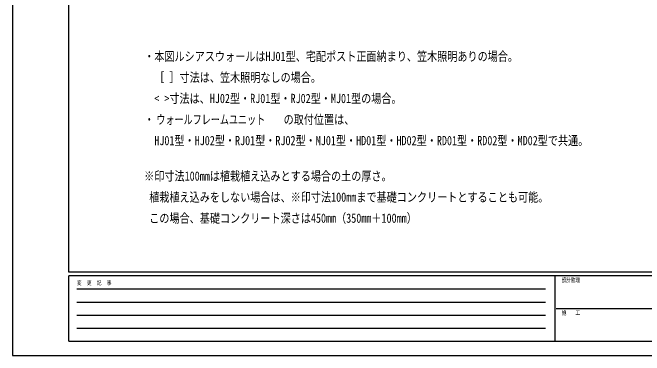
# Model space of a CAD drawing. Units: millimetres, scale not verified. Extents: x -10512 to 10513, y -7425 to 7425.
# Drawn here: x -10512 to -2066, y -7425 to -2845 of the extents above; entities that cross this region are included whole.
import ezdxf
from ezdxf.enums import TextEntityAlignment as Align

# ---------------------------------------------------------------- set-up
doc = ezdxf.new("R2010")
doc.units = ezdxf.units.MM
doc.header["$LTSCALE"] = 40
doc.layers.add('0-1_USER1', color=3, linetype='Continuous')
doc.layers.add('0-6_YKK_ZWAK', color=7, linetype='Continuous')
doc.styles.add('ＭＳ ゴシック', font='')
doc.styles.get('ＭＳ ゴシック').set_extended_font_data('MS Gothic')

msp = doc.modelspace()

# ---------------------------------------------------------------- linework, layer by layer
at = {"layer": '0-6_YKK_ZWAK'}
for p, q in [((-9762.25, -6312.6), (-9762.25, 6937.4)), ((9737.75, -6312.6), (-9762.25, -6312.6)), ((-3262.25, -6362.6), (-9762.25, -6362.6)), ((-9762.25, -7237.6), (-9762.25, -6362.6)), ((-3262.25, -6362.6), (-3262.25, -7237.6)), ((-12.25, -6362.6), (-3262.25, -6362.6)), ((-9656, -6537.6), (-3387.25, -6537.6)), ((-9656, -6712.6), (-3387.25, -6712.6)), ((-3243.5, -6800.1), (-12.25, -6800.1)), ((-9656, -6887.6), (-3387.25, -6887.6)), ((-9656, -7062.6), (-3387.25, -7062.6)), ((-9762.25, -7237.6), (-3262.25, -7237.6)), ((-3262.25, -7237.6), (-12.25, -7237.6))]:
    msp.add_line(p, q, dxfattribs=at)
msp.add_lwpolyline([(-10512.3, -7425.1), (10512.7, -7425.1), (10512.7, 7424.9), (-10512.3, 7424.9)], close=True, dxfattribs=at)

# ---------------------------------------------------------------- texts
at = {"layer": '0-1_USER1', "style": 'ＭＳ ゴシック'}
for s, width, p in [('・本図ルシアスウォールはHJ01型、宅配ポスト正面納まり、笠木照明ありの場合。', 0.8, (-8753.3, -3527.9)), ('\u3000［ ］寸法は、笠木照明なしの場合。', 0.8, (-8753.3, -3809.23)), ('  < >寸法は、HJ02型・RJ01型・RJ02型・MJ01型の場合。', 0.8, (-8753.3, -4090.57)), ('ウォールフレームユニット', 0.7, (-8591.25, -4371.9)), ('の取付位置は、', 0.8, (-6889.75, -4371.9)), ('・', 0.8, (-8753.3, -4371.9)), ('\u3000HJ01型・HJ02型・RJ01型・RJ02型・MJ01型・HD01型・HD02型・RD01型・RD02型・MD02型で共通。', 0.8, (-8753.3, -4653.23)), ('※印寸法100mmは植栽植え込みとする場合の土の厚さ。', 0.8, (-8753.3, -5127.9)), (' 植栽植え込みをしない場合は、※印寸法100㎜まで基礎コンクリートとすることも可能。', 0.8, (-8753.3, -5409.23)), (' この場合、基礎コンクリート深さは450mm（350mm＋100mm）', 0.8, (-8753.3, -5690.57))]:
    msp.add_text(s, height=123.8, dxfattribs=dict(at, width=width)).set_placement(p, align=Align.BOTTOM_LEFT)
at = {"layer": '0-6_YKK_ZWAK', "style": 'ＭＳ ゴシック', "width": 0.8}
for s, p in [('設計監理', (-3170.58, -6462.6)), ('変  更  記  事', (-9653.08, -6500.1)), ('施\u3000\u3000工', (-3170.58, -6900.1))]:
    msp.add_text(s, height=54.99, dxfattribs=at).set_placement(p, align=Align.BOTTOM_LEFT)

doc.saveas('drawing.dxf')
